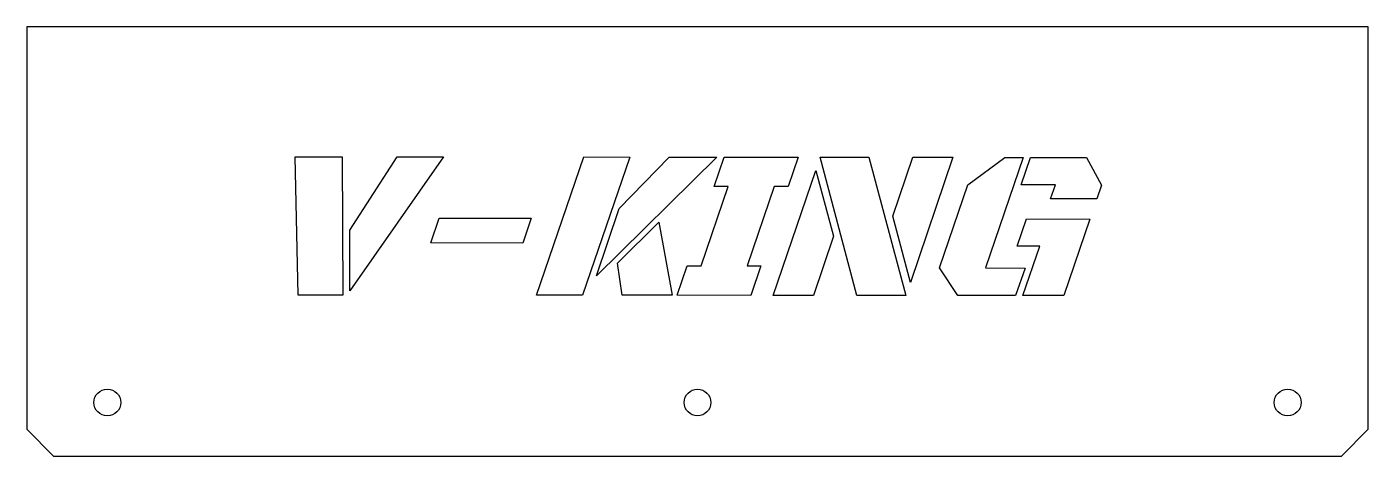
# Model space of a CAD drawing. Header units: millimetres. Extents: x 0 to 250, y -20 to 60.
import ezdxf

# ---------------------------------------------------------------- set-up
doc = ezdxf.new("R2010")
doc.units = ezdxf.units.MM
doc.layers.get('0').update_dxf_attribs({"linetype": 'CONTINUOUS'})

msp = doc.modelspace()

# ---------------------------------------------------------------- linework, layer by layer
for points in [[(250, 49.75), (250, 51.75), (250, 60), (231, 60), (227, 60), (223, 60), (27, 60), (23, 60), (19, 60), (0, 60), (0, 4), (0, 0), (0, -15), (5, -20), (245, -20), (250, -15), (250, 30), (250, 34), (250, 42.25), (250, 44.25)], [(58.92, 10.02), (50.57, 10.03), (50.03, 35.79), (58.79, 35.78)], [(69.04, 35.78), (77.66, 35.77), (60.23, 10.8), (60.23, 22.14)], [(95.01, 9.99), (103.79, 35.75), (112.37, 35.74), (103.59, 9.99)], [(106.15, 13.63), (110.42, 26.15), (119.7, 35.73), (128.63, 35.73)], [(129.99, 35.72), (143.74, 35.71), (141.87, 30.24), (139.29, 30.24), (134.25, 15.45), (136.83, 15.45), (134.96, 9.96), (121.22, 9.97), (123.09, 15.46), (125.67, 15.46), (130.71, 30.25), (128.13, 30.25)], [(163.85, 9.94), (154.72, 9.94), (147.89, 35.71), (156.96, 35.7)], [(172.62, 35.69), (164.68, 12.38), (161.4, 24.69), (165.15, 35.7)], [(184.29, 9.92), (173.5, 9.93), (170.1, 15.07), (175.38, 30.54), (182.27, 35.68), (185.71, 35.68), (178.69, 15.07), (186.04, 15.06)], [(187.07, 35.68), (197.53, 35.67), (200.28, 30.52), (199.4, 27.94), (190.82, 27.95), (191.7, 30.53), (185.32, 30.53)], [(139.12, 9.96), (147.06, 33.26), (150.36, 21.01), (146.59, 9.95)], [(76.88, 24.37), (94.02, 24.36), (92.44, 19.72), (75.3, 19.73)], [(120.27, 9.97), (110.99, 9.98), (110.12, 15.98), (117.8, 23.6)], [(198.13, 24.19), (193.26, 9.91), (185.65, 9.92), (188.78, 19.1), (184.6, 19.1), (186.34, 24.2)]]:
    msp.add_lwpolyline(points, close=True)
for centre in [(15, -10), (125, -10), (235, -10)]:
    msp.add_circle(centre, 2.5)

doc.saveas('drawing.dxf')
